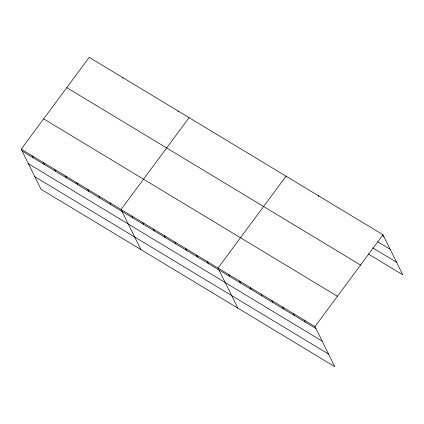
<?xml version="1.0" encoding="UTF-8"?>
<svg xmlns="http://www.w3.org/2000/svg" width="424" height="424" viewBox="0 0 424 424"><rect width="100%" height="100%" fill="white"/><g stroke="black" fill="none" stroke-linecap="round" stroke-linejoin="round"><path stroke-width="0.64" d="M21.2 149.174L314.974 326.586L334.785 366.67L41.011 189.252L21.2 149.174L89.215 57.33L382.989 234.748L402.8 274.826L368.218 253.944M189.099 117.655L121.084 209.493L140.89 249.572M286.046 176.198L218.031 268.042L237.838 308.121M314.974 326.586L382.989 234.748M382.257 235.67L383.959 236.698M377.704 241.749L390.175 249.28M372.77 247.865L396.583 262.244M66.769 87.641L360.548 265.053M43.645 118.868L337.419 296.281M22.165 151.124L315.938 328.542M28.381 163.706L322.161 341.124M34.789 176.67L328.568 354.088M318.36 195.713L318.843 196.694M304.204 320.083L305.169 322.033M293.435 313.575L294.399 315.53M282.66 307.071L283.624 309.022M271.89 300.568L272.855 302.519M178.001 110.95L178.483 111.925M261.115 294.06L262.08 296.016M250.346 287.557L251.31 289.507M239.571 281.048L240.541 283.004M228.801 274.545L229.766 276.496M122.51 77.438L122.992 78.413M207.257 261.534L208.221 263.49M196.487 255.031L197.452 256.981M185.712 248.528L186.677 250.478M174.942 242.019L175.907 243.97M164.173 235.516L165.137 237.467M153.398 229.008L154.363 230.963M142.628 222.505L143.593 224.455M131.853 216.002L132.818 217.952M109.986 202.794L110.95 204.744M98.887 196.089L99.852 198.04M87.789 189.385L88.754 191.341M76.691 182.686L77.656 184.636M65.593 175.981L66.557 177.937M54.495 169.282L55.459 171.232M43.396 162.578L44.361 164.528M32.298 155.873L33.263 157.829"/></g></svg>
